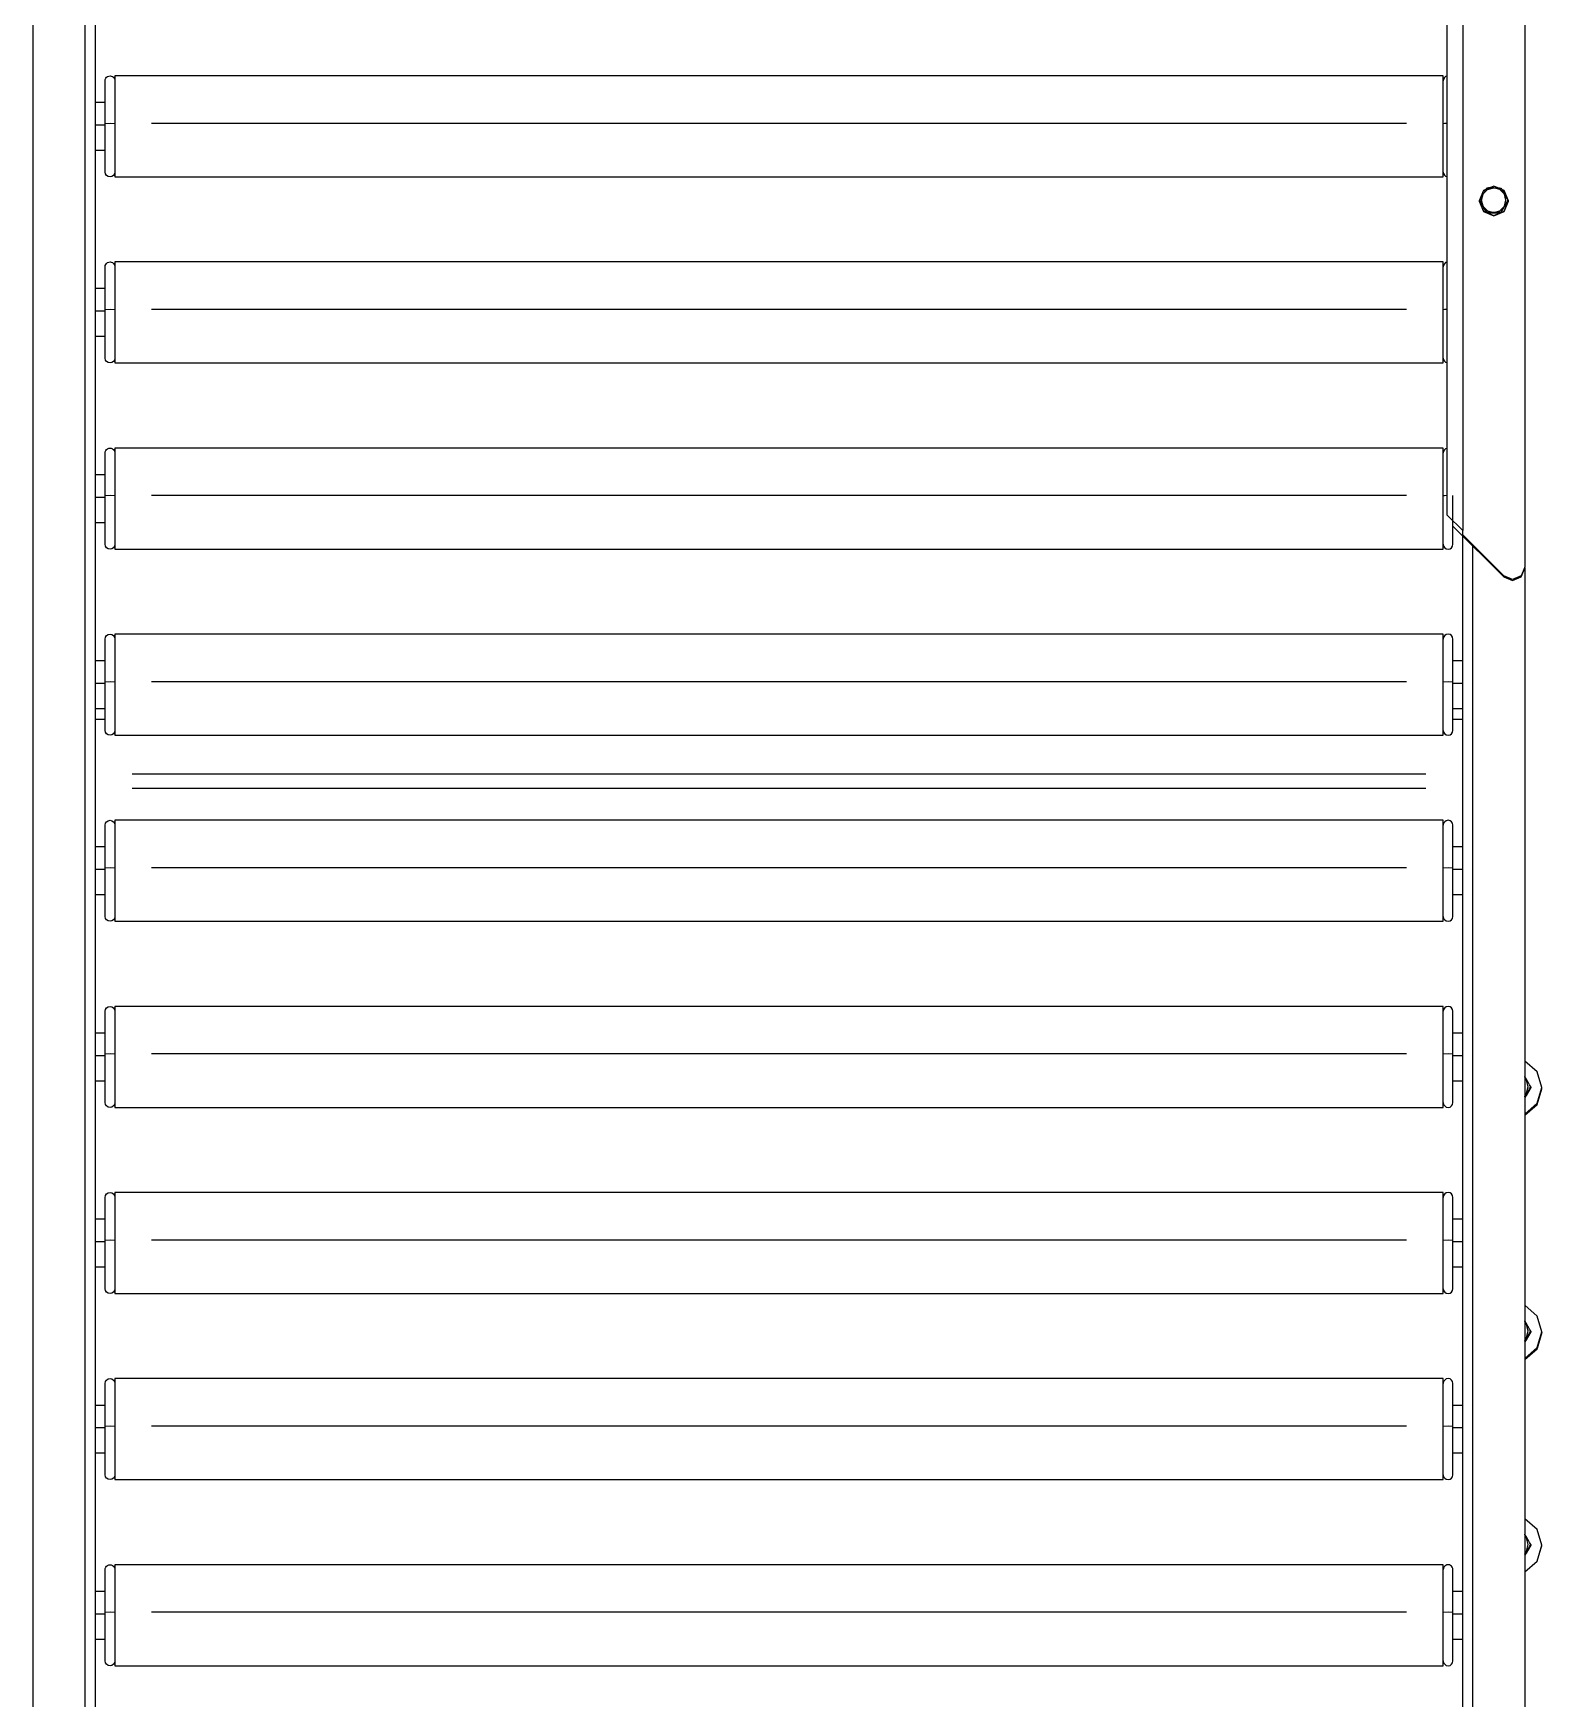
# Model space of a CAD drawing. Header units: millimetres. Extents: x -187347 to 135007, y -6415 to 292048.
# Drawn here: x -50511 to -49895, y 30959 to 31639 of the extents above; entities that cross this region are included whole.
import ezdxf

# ---------------------------------------------------------------- set-up
doc = ezdxf.new("R2010")
doc.units = ezdxf.units.MM
doc.header["$LTSCALE"] = 100
doc.layers.add('Layout CAT2', color=6, linetype='Continuous')

msp = doc.modelspace()

# ---------------------------------------------------------------- linework, layer by layer
at = {"layer": 'Layout CAT2', "elevation": -3.45}
for points in [[(-50490.1, 31531.06), (-50490.1, 33017.16)], [(-49927.12, 32904.49), (-49910.26, 32921.31), (-49906.72, 32922.78), (-49903.19, 32921.31), (-49901.72, 32917.79), (-49901.72, 31421.08), (-49903.19, 31417.56), (-49906.72, 31416.1), (-49910.26, 31417.56), (-49927.12, 31434.39), (-49927.12, 31436.04), (-49933.47, 31442.38), (-49933.47, 32899.8), (-49927.12, 32906.14), (-49927.12, 31436.04)], [(-50485.93, 31531.02), (-50485.93, 31749.23)], [(-50511.33, 30499.47), (-50511.33, 31693.09)], [(-50416.83, 31580.58), (-49935.06, 31580.58), (-49935.06, 31582.29), (-49935.06, 31587.11), (-49935.06, 31594.27), (-49935.06, 31602.56), (-49935.06, 31612.31), (-49935.06, 31619.31), (-49935.06, 31621.86), (-50416.83, 31621.86)], [(-50481.96, 31610.95), (-50485.93, 31610.95)], [(-50485.93, 31597.12), (-50485.93, 31599.43), (-50485.93, 31601.85), (-50485.93, 31604.24), (-50485.93, 31606.43)], [(-50485.93, 31601.85), (-50481.96, 31601.85)], [(-50481.96, 31602.44), (-50479.98, 31602.56), (-50477.99, 31602.44)], [(-50462.99, 31602.56), (-49950.07, 31602.56)], [(-50416.83, 31602.56), (-49950.07, 31602.56)], [(-49935.06, 31602.44), (-49934.62, 31602.52), (-49933.47, 31602.56)], [(-50485.93, 31591.5), (-50481.96, 31591.5)], [(-49918.79, 31573.5), (-49918.97, 31573.19), (-49919.14, 31572.88), (-49919.32, 31572.57), (-49919.5, 31572.26), (-49919.67, 31571.96), (-49919.85, 31571.65), (-49919.94, 31571.5), (-49920.03, 31571.34), (-49920.11, 31571.19), (-49920.2, 31571.03), (-49920.03, 31570.74), (-49919.85, 31570.45), (-49919.68, 31570.16), (-49919.5, 31569.85), (-49919.41, 31569.7), (-49919.33, 31569.55), (-49919.28, 31569.47), (-49919.24, 31569.4), (-49919.19, 31569.32), (-49919.15, 31569.25), (-49918.97, 31568.94), (-49918.79, 31568.63), (-49918.72, 31568.51), (-49916.93, 31566.74), (-49914.5, 31566.07)], [(-49910.06, 31568.63), (-49909.42, 31571.06), (-49910.06, 31573.5), (-49910.13, 31573.62), (-49911.93, 31575.38), (-49914.36, 31576.05), (-49914.5, 31576.05), (-49914.85, 31576.05), (-49915.21, 31576.05), (-49915.56, 31576.05), (-49915.91, 31576.05), (-49916.09, 31576.04), (-49916.27, 31576.04), (-49916.36, 31576.04), (-49916.45, 31576.04), (-49916.53, 31576.04), (-49916.62, 31576.04), (-49916.97, 31576.03), (-49917.31, 31576.02), (-49917.48, 31575.73), (-49917.66, 31575.44), (-49917.83, 31575.14), (-49918.01, 31574.84), (-49918.1, 31574.69), (-49918.19, 31574.54), (-49918.23, 31574.46), (-49918.27, 31574.38), (-49918.32, 31574.31), (-49918.36, 31574.23), (-49918.54, 31573.92), (-49918.72, 31573.62)], [(-49920.42, 31570.8), (-49920.42, 31570.7), (-49918.67, 31566.46), (-49914.42, 31564.71), (-49910.19, 31566.46), (-49908.43, 31570.7), (-49908.43, 31570.8)], [(-49914.36, 31566.07), (-49914.5, 31566.07), (-49914.85, 31566.07), (-49915.21, 31566.07), (-49915.39, 31566.07), (-49915.56, 31566.07), (-49915.65, 31566.07), (-49915.74, 31566.07), (-49915.83, 31566.07), (-49915.92, 31566.07), (-49916.27, 31566.06), (-49916.62, 31566.06), (-49916.97, 31566.05), (-49917.31, 31566.04), (-49917.31, 31565.85), (-49911.54, 31565.85)], [(-49911.54, 31566.04), (-49911.88, 31566.05), (-49912.23, 31566.06), (-49912.32, 31566.06), (-49912.41, 31566.06), (-49912.5, 31566.06), (-49912.58, 31566.06), (-49912.76, 31566.07), (-49912.94, 31566.07), (-49913.29, 31566.07), (-49913.65, 31566.07), (-49914, 31566.07), (-49914.36, 31566.07), (-49911.93, 31566.74), (-49910.13, 31568.51)], [(-50477.99, 31531.06), (-50477.99, 31528.81), (-50477.99, 31526.53), (-50477.99, 31518.22), (-50477.99, 31511.07), (-50477.99, 31506.25), (-50477.99, 31504.54), (-49935.06, 31504.54), (-49935.06, 31506.25), (-49935.06, 31511.07), (-49935.06, 31518.22), (-49935.06, 31526.53), (-49935.06, 31536.27), (-49935.06, 31543.27), (-49935.06, 31545.82), (-50416.83, 31545.82)], [(-50481.96, 31534.91), (-50485.93, 31534.91)], [(-50490.1, 30499.47), (-50490.1, 31531.06)], [(-50485.93, 31530.39), (-50485.93, 31531.06)], [(-50485.93, 31521.08), (-50485.93, 31523.39), (-50485.93, 31525.81), (-50485.93, 31528.2), (-50485.93, 31530.39)], [(-50485.93, 31521.09), (-50485.93, 31523.39), (-50485.93, 31525.82), (-50485.93, 31528.2), (-50485.93, 31530.39)], [(-50485.93, 31525.82), (-50481.96, 31525.82)], [(-50485.93, 31525.81), (-50481.96, 31525.81)], [(-50481.96, 31526.39), (-50479.98, 31526.53), (-50477.99, 31526.39)], [(-50481.96, 31526.4), (-50479.98, 31526.53), (-50477.99, 31526.4)], [(-50462.99, 31526.53), (-49950.07, 31526.53)], [(-50462.99, 31526.53), (-49950.07, 31526.53)], [(-49935.06, 31526.39), (-49934.62, 31526.48), (-49933.47, 31526.52)], [(-50485.93, 31454.39), (-50485.93, 31521.11)], [(-50485.93, 31515.46), (-50481.96, 31515.46)], [(-50485.93, 31515.46), (-50481.96, 31515.46)], [(-50481.96, 31458.87), (-50485.93, 31458.87)], [(-50485.93, 31445.04), (-50485.93, 31447.35), (-50485.93, 31449.77), (-50485.93, 31452.16), (-50485.93, 31454.35)], [(-50485.93, 31449.77), (-50481.96, 31449.77)], [(-50481.96, 31450.36), (-50479.98, 31450.48), (-50477.99, 31450.36)], [(-50462.99, 31450.48), (-49950.07, 31450.48)], [(-49935.06, 31450.36), (-49934.62, 31450.44), (-49933.47, 31450.48)], [(-50485.93, 31378.35), (-50485.93, 31445.06)], [(-50485.93, 31439.42), (-50481.96, 31439.42)], [(-49931.09, 31437.93), (-49910.26, 31417.15), (-49906.72, 31415.68), (-49903.19, 31417.15), (-49901.72, 31420.67), (-49901.72, 31421.08)], [(-49927.12, 31378.35), (-49927.12, 31434.01)], [(-49922.96, 30499.47), (-49922.96, 31429.84)], [(-49901.72, 31420.71), (-49901.72, 30499.47), (-49922.96, 30499.47), (-49925.91, 30499.39), (-49927.12, 30499.2), (-49927.12, 30532.6)], [(-49910.26, 31417.15), (-49910.26, 31417.56)], [(-50481.96, 31382.82), (-50485.93, 31382.82)], [(-49927.12, 31382.82), (-49931.09, 31382.82)], [(-50485.93, 31369), (-50485.93, 31371.31), (-50485.93, 31373.73), (-50485.93, 31376.12), (-50485.93, 31378.31)], [(-49927.12, 31369), (-49927.12, 31371.31), (-49927.12, 31373.73), (-49927.12, 31376.12), (-49927.12, 31378.31)], [(-50485.93, 31373.73), (-50481.96, 31373.73)], [(-50485.93, 31302.3), (-50485.93, 31369.02)], [(-50481.96, 31374.31), (-50479.98, 31374.45), (-50477.99, 31374.31)], [(-50462.99, 31374.45), (-49950.07, 31374.45)], [(-49935.06, 31374.31), (-49933.08, 31374.45), (-49931.09, 31374.31)], [(-49931.09, 31373.73), (-49927.12, 31373.73)], [(-49927.12, 31302.3), (-49927.12, 31369.02)], [(-50485.93, 31363.38), (-50481.96, 31363.38)], [(-49931.09, 31363.38), (-49927.12, 31363.38)], [(-50485.93, 31359.08), (-50481.96, 31359.08)], [(-49931.1, 31359.08), (-49927.12, 31359.08)], [(-50470.94, 31336.71), (-49942.13, 31336.71)], [(-50470.94, 31330.82), (-49942.13, 31330.82)], [(-50481.96, 31306.79), (-50485.93, 31306.79)], [(-49927.12, 31306.79), (-49931.09, 31306.79)], [(-50485.93, 31292.96), (-50485.93, 31295.27), (-50485.93, 31297.7), (-50485.93, 31300.08), (-50485.93, 31302.27)], [(-49927.12, 31292.96), (-49927.12, 31295.27), (-49927.12, 31297.7), (-49927.12, 31300.08), (-49927.12, 31302.27)], [(-50485.93, 31297.7), (-50481.96, 31297.7)], [(-50481.96, 31298.28), (-50479.98, 31298.4), (-50477.99, 31298.28)], [(-50462.99, 31298.4), (-49950.07, 31298.4)], [(-49935.06, 31298.28), (-49933.08, 31298.4), (-49931.09, 31298.28)], [(-49931.09, 31297.7), (-49927.12, 31297.7)], [(-50485.93, 31226.26), (-50485.93, 31292.98)], [(-50485.93, 31287.34), (-50481.96, 31287.34)], [(-49931.09, 31287.34), (-49927.12, 31287.34)], [(-49927.12, 31226.26), (-49927.12, 31292.98)], [(-50481.96, 31230.74), (-50485.93, 31230.74)], [(-50485.93, 31216.92), (-50485.93, 31219.23), (-50485.93, 31221.65), (-50485.93, 31224.04), (-50485.93, 31226.23)], [(-49927.12, 31230.74), (-49931.09, 31230.74)], [(-49927.12, 31216.92), (-49927.12, 31219.23), (-49927.12, 31221.65), (-49927.12, 31224.04), (-49927.12, 31226.23)], [(-50485.93, 31221.65), (-50481.96, 31221.65)], [(-50481.96, 31222.23), (-50479.98, 31222.37), (-50477.99, 31222.23)], [(-50462.99, 31222.37), (-49950.07, 31222.37)], [(-49935.06, 31222.23), (-49933.08, 31222.37), (-49931.09, 31222.23)], [(-49931.09, 31221.65), (-49927.12, 31221.65)], [(-49901.72, 31197.65), (-49896.7, 31202.07), (-49894.82, 31208.49), (-49896.7, 31214.91), (-49901.72, 31219.32)], [(-50485.93, 31150.22), (-50485.93, 31216.94)], [(-49927.12, 31150.22), (-49927.12, 31216.94)], [(-49899.32, 31208.81), (-49899.78, 31209.62), (-49900.25, 31210.44), (-49900.49, 31210.85), (-49900.72, 31211.26), (-49900.96, 31211.67), (-49901.19, 31212.09), (-49901.26, 31212.19), (-49901.32, 31212.3), (-49901.37, 31212.4), (-49901.44, 31212.5), (-49901.55, 31212.7), (-49901.68, 31212.91), (-49901.72, 31213)], [(-49901.72, 31204.83), (-49901.45, 31205.2), (-49901.19, 31205.6), (-49900.33, 31208.85), (-49901.19, 31212.09), (-49901.45, 31212.49), (-49901.72, 31212.87)], [(-50485.93, 31211.3), (-50481.96, 31211.3)], [(-49931.09, 31211.3), (-49927.12, 31211.3)], [(-49901.72, 31204.68), (-49901.67, 31204.78), (-49901.44, 31205.19), (-49901.19, 31205.6), (-49901.14, 31205.7), (-49901.08, 31205.81), (-49901.01, 31205.91), (-49900.96, 31206.02), (-49900.84, 31206.22), (-49900.72, 31206.42), (-49900.48, 31206.83), (-49900.25, 31207.23), (-49899.78, 31208.03), (-49899.32, 31208.81), (-49899.32, 31208.51), (-49901.19, 31205.27), (-49901.72, 31204.35)], [(-49901.72, 31197.52), (-49896.7, 31201.94), (-49894.82, 31208.36)], [(-49901.72, 31197.18), (-49896.7, 31201.6), (-49894.82, 31208.02), (-49894.82, 31208.15)], [(-49901.72, 31197.31), (-49896.7, 31201.73), (-49894.82, 31208.15)], [(-49901.41, 31204.89), (-49901.19, 31205.24), (-49901, 31205.61)], [(-49894.82, 31208.35), (-49894.82, 31208.49)], [(-50481.96, 31154.71), (-50485.93, 31154.71)], [(-49927.12, 31154.71), (-49931.09, 31154.71)], [(-50485.93, 31140.88), (-50485.93, 31143.19), (-50485.93, 31145.62), (-50485.93, 31148), (-50485.93, 31150.19)], [(-50485.93, 31145.62), (-50481.96, 31145.62)], [(-50481.96, 31146.2), (-50479.98, 31146.32), (-50477.99, 31146.2)], [(-50462.99, 31146.32), (-49950.07, 31146.32)], [(-49935.06, 31146.2), (-49933.08, 31146.32), (-49931.09, 31146.2)], [(-49931.09, 31145.62), (-49927.12, 31145.62)], [(-49927.12, 31140.88), (-49927.12, 31143.19), (-49927.12, 31145.62), (-49927.12, 31148), (-49927.12, 31150.19)], [(-50485.93, 31074.18), (-50485.93, 31140.9)], [(-49927.12, 31074.18), (-49927.12, 31140.9)], [(-50485.93, 31135.26), (-50481.96, 31135.26)], [(-49931.09, 31135.26), (-49927.12, 31135.26)], [(-49901.72, 31097.86), (-49896.7, 31102.28), (-49894.82, 31108.7), (-49896.7, 31115.12), (-49901.72, 31119.54)], [(-49899.32, 31109.02), (-49899.78, 31109.83), (-49900.25, 31110.65), (-49900.49, 31111.06), (-49900.72, 31111.47), (-49900.96, 31111.89), (-49901.19, 31112.3), (-49901.26, 31112.4), (-49901.32, 31112.51), (-49901.37, 31112.61), (-49901.44, 31112.71), (-49901.55, 31112.92), (-49901.68, 31113.12), (-49901.72, 31113.21)], [(-49901.72, 31105.03), (-49901.45, 31105.41), (-49901.19, 31105.81), (-49900.33, 31109.06), (-49901.19, 31112.3), (-49901.45, 31112.7), (-49901.72, 31113.08)], [(-49901.72, 31104.9), (-49901.67, 31104.99), (-49901.44, 31105.4), (-49901.19, 31105.81), (-49901.14, 31105.92), (-49901.08, 31106.02), (-49901.01, 31106.12), (-49900.96, 31106.22), (-49900.84, 31106.43), (-49900.72, 31106.64), (-49900.48, 31107.04), (-49900.25, 31107.44), (-49899.78, 31108.23), (-49899.32, 31109.02), (-49899.32, 31108.72), (-49901.19, 31105.48), (-49901.72, 31104.57)], [(-49901.72, 31097.73), (-49896.7, 31102.15), (-49894.82, 31108.57), (-49894.82, 31108.7)], [(-49894.82, 31108.23), (-49894.82, 31108.36), (-49896.7, 31101.94), (-49901.72, 31097.52)], [(-49901.72, 31097.39), (-49896.7, 31101.81), (-49894.82, 31108.23)], [(-49901.41, 31105.11), (-49901.19, 31105.46), (-49901, 31105.82)], [(-50481.96, 31078.66), (-50485.93, 31078.66)], [(-49927.12, 31078.66), (-49931.09, 31078.66)], [(-50485.93, 31064.84), (-50485.93, 31067.16), (-50485.93, 31069.57), (-50485.93, 31071.96), (-50485.93, 31074.15)], [(-50485.93, 31069.57), (-50481.96, 31069.57)], [(-50481.96, 31070.16), (-50479.98, 31070.29), (-50477.99, 31070.16)], [(-50462.99, 31070.29), (-49950.07, 31070.29)], [(-49935.06, 31070.16), (-49933.08, 31070.29), (-49931.09, 31070.16)], [(-49931.09, 31069.57), (-49927.12, 31069.57)], [(-49927.12, 31064.84), (-49927.12, 31067.16), (-49927.12, 31069.57), (-49927.12, 31071.96), (-49927.12, 31074.15)], [(-50485.93, 30998.13), (-50485.93, 31064.85)], [(-49927.12, 30998.13), (-49927.12, 31064.85)], [(-50485.93, 31059.22), (-50481.96, 31059.22)], [(-49931.09, 31059.22), (-49927.12, 31059.22)], [(-49901.72, 31010.64), (-49896.7, 31015.06), (-49894.82, 31021.49), (-49896.7, 31027.91), (-49901.72, 31032.32)], [(-49899.32, 31021.8), (-49899.78, 31022.62), (-49900.25, 31023.44), (-49900.49, 31023.85), (-49900.72, 31024.26), (-49900.96, 31024.67), (-49901.19, 31025.09), (-49901.26, 31025.19), (-49901.32, 31025.29), (-49901.37, 31025.4), (-49901.44, 31025.5), (-49901.55, 31025.7), (-49901.68, 31025.91), (-49901.72, 31026)], [(-49901.72, 31017.82), (-49901.45, 31018.2), (-49901.19, 31018.6), (-49900.33, 31021.84), (-49901.19, 31025.09), (-49901.45, 31025.49), (-49901.72, 31025.86)], [(-49901.72, 31017.68), (-49901.67, 31017.77), (-49901.44, 31018.19), (-49901.19, 31018.6), (-49901.14, 31018.7), (-49901.08, 31018.8), (-49901.01, 31018.91), (-49900.96, 31019.01), (-49900.84, 31019.22), (-49900.72, 31019.42), (-49900.48, 31019.83), (-49900.25, 31020.23), (-49899.78, 31021.02), (-49899.32, 31021.8), (-49899.32, 31021.51), (-49901.19, 31018.27), (-49901.72, 31017.35)], [(-49901.72, 31010.52), (-49896.7, 31014.94), (-49894.82, 31021.36), (-49894.82, 31021.49)], [(-49894.82, 31021.02), (-49894.82, 31021.15)], [(-49901.41, 31017.89), (-49901.19, 31018.24), (-49901, 31018.6)], [(-50481.96, 31002.63), (-50485.93, 31002.63)], [(-49927.12, 31002.63), (-49931.09, 31002.63)], [(-50485.93, 30988.81), (-50485.93, 30991.11), (-50485.93, 30993.54), (-50485.93, 30995.92), (-50485.93, 30998.11)], [(-50481.96, 30994.12), (-50479.98, 30994.25), (-50477.99, 30994.12)], [(-50462.99, 30994.25), (-49950.07, 30994.25)], [(-49935.06, 30994.12), (-49933.08, 30994.25), (-49931.09, 30994.12)], [(-49927.12, 30988.81), (-49927.12, 30991.11), (-49927.12, 30993.54), (-49927.12, 30995.92), (-49927.12, 30998.11)], [(-50485.93, 30993.54), (-50481.96, 30993.54)], [(-50485.93, 30922.09), (-50485.93, 30988.81)], [(-49931.09, 30993.54), (-49927.12, 30993.54)], [(-49927.12, 30922.09), (-49927.12, 30988.81)], [(-50485.93, 30983.18), (-50481.96, 30983.18)], [(-49931.09, 30983.18), (-49927.12, 30983.18)]]:
    msp.add_lwpolyline(points, dxfattribs=at)
for points in [[(-50477.99, 31582.57, -0.999635), (-50481.96, 31582.57), (-50481.96, 31584.11), (-50481.96, 31588.47), (-50481.96, 31594.93), (-50481.96, 31602.44), (-50481.96, 31611.24), (-50481.96, 31617.58), (-50481.96, 31619.87, -1.001344), (-50477.99, 31619.87)], [(-49920.2, 31571.03), (-49920.2, 31570.84), (-49917.31, 31565.85, 0.001546), (-49918.79, 31568.63), (-49919.42, 31571.06), (-49918.79, 31573.5), (-49918.72, 31573.62), (-49916.93, 31575.38), (-49914.36, 31576.05), (-49914, 31576.05), (-49913.65, 31576.05), (-49913.47, 31576.05), (-49913.29, 31576.05), (-49913.2, 31576.05), (-49913.11, 31576.05), (-49913.02, 31576.05), (-49912.93, 31576.04), (-49912.58, 31576.04), (-49912.23, 31576.04), (-49911.88, 31576.03), (-49911.54, 31576.02, -0.002305), (-49910.06, 31573.5), (-49909.88, 31573.19), (-49909.7, 31572.88), (-49909.66, 31572.8), (-49909.61, 31572.72), (-49909.57, 31572.64), (-49909.52, 31572.56), (-49909.43, 31572.41), (-49909.35, 31572.25), (-49909.17, 31571.95), (-49908.99, 31571.64), (-49908.83, 31571.34), (-49908.65, 31571.03)], [(-50477.99, 31506.53, -0.999635), (-50481.96, 31506.53), (-50481.96, 31508.07), (-50481.96, 31512.43), (-50481.96, 31518.9), (-50481.96, 31526.4), (-50481.96, 31535.2), (-50481.96, 31541.54), (-50481.96, 31543.84, -1.001344), (-50477.99, 31543.84)], [(-50477.99, 31506.53, -0.999635), (-50481.96, 31506.53), (-50481.96, 31508.07), (-50481.96, 31512.43), (-50481.96, 31518.89), (-50481.96, 31526.39), (-50481.96, 31528.75), (-50481.96, 31531.06)], [(-50477.99, 31430.49, -0.999635), (-50481.96, 31430.49), (-50481.96, 31432.03), (-50481.96, 31436.39), (-50481.96, 31442.85), (-50481.96, 31450.36), (-50481.96, 31459.16), (-50481.96, 31465.5), (-50481.96, 31467.79, -1.001344), (-50477.99, 31467.79)], [(-49935.06, 31430.49, 0.999635), (-49931.09, 31430.49), (-49931.09, 31432.03), (-49931.09, 31436.39), (-49931.09, 31442.85), (-49931.09, 31450.36)], [(-50477.99, 31354.45, -0.999635), (-50481.96, 31354.45), (-50481.96, 31355.99), (-50481.96, 31360.35), (-50481.96, 31366.82), (-50481.96, 31374.31), (-50481.96, 31383.12), (-50481.96, 31389.45), (-50481.96, 31391.76, -0.999635), (-50477.99, 31391.76)], [(-49935.06, 31354.45, 0.999635), (-49931.09, 31354.45), (-49931.09, 31355.99), (-49931.09, 31360.35), (-49931.09, 31366.82), (-49931.09, 31374.31), (-49931.09, 31383.12), (-49931.09, 31389.45), (-49931.09, 31391.76, 0.999635), (-49935.06, 31391.76)], [(-50477.99, 31278.41, -0.999635), (-50481.96, 31278.41), (-50481.96, 31279.95), (-50481.96, 31284.31), (-50481.96, 31290.77), (-50481.96, 31298.28), (-50481.96, 31307.08), (-50481.96, 31313.42), (-50481.96, 31315.71, -0.999635), (-50477.99, 31315.71)], [(-49935.06, 31278.41, 0.999635), (-49931.09, 31278.41), (-49931.09, 31279.95), (-49931.09, 31284.31), (-49931.09, 31290.77), (-49931.09, 31298.28), (-49931.09, 31307.08), (-49931.09, 31313.42), (-49931.09, 31315.71, 0.999635), (-49935.06, 31315.71)], [(-50477.99, 31202.37, -0.999635), (-50481.96, 31202.37), (-50481.96, 31203.91), (-50481.96, 31208.27), (-50481.96, 31214.74), (-50481.96, 31222.23), (-50481.96, 31231.04), (-50481.96, 31237.37), (-50481.96, 31239.68, -0.999635), (-50477.99, 31239.68)], [(-49935.06, 31202.37, 0.999635), (-49931.09, 31202.37), (-49931.09, 31203.91), (-49931.09, 31208.27), (-49931.09, 31214.74), (-49931.09, 31222.23), (-49931.09, 31231.04), (-49931.09, 31237.37), (-49931.09, 31239.68, 0.999635), (-49935.06, 31239.68)], [(-50477.99, 31126.33, -0.999635), (-50481.96, 31126.33), (-50481.96, 31127.87), (-50481.96, 31132.23), (-50481.96, 31138.69), (-50481.96, 31146.2), (-50481.96, 31155), (-50481.96, 31161.34), (-50481.96, 31163.63, -0.999635), (-50477.99, 31163.63)], [(-49935.06, 31126.33, 0.999635), (-49931.09, 31126.33), (-49931.09, 31127.87), (-49931.09, 31132.23), (-49931.09, 31138.69), (-49931.09, 31146.2), (-49931.09, 31155), (-49931.09, 31161.34), (-49931.09, 31163.63, 0.999635), (-49935.06, 31163.63)], [(-50477.99, 31050.29, -0.999635), (-50481.96, 31050.29), (-50481.96, 31051.83), (-50481.96, 31056.19), (-50481.96, 31062.66), (-50481.96, 31070.16), (-50481.96, 31078.96), (-50481.96, 31085.3), (-50481.96, 31087.6, -0.999635), (-50477.99, 31087.6)], [(-49935.06, 31050.29, 0.999635), (-49931.09, 31050.29), (-49931.09, 31051.83), (-49931.09, 31056.19), (-49931.09, 31062.66), (-49931.09, 31070.16), (-49931.09, 31078.96), (-49931.09, 31085.3), (-49931.09, 31087.6, 0.999635), (-49935.06, 31087.6)], [(-50477.99, 30974.25, -0.999635), (-50481.96, 30974.25), (-50481.96, 30975.79), (-50481.96, 30980.15), (-50481.96, 30986.61), (-50481.96, 30994.12), (-50481.96, 31002.92), (-50481.96, 31009.26), (-50481.96, 31011.55, -1.001344), (-50477.99, 31011.55)], [(-49935.06, 30974.25, 0.999635), (-49931.09, 30974.25), (-49931.09, 30975.79), (-49931.09, 30980.15), (-49931.09, 30986.61), (-49931.09, 30994.12), (-49931.09, 31002.92), (-49931.09, 31009.26), (-49931.09, 31011.55, 1.001344), (-49935.06, 31011.55)]]:
    msp.add_lwpolyline(points, format="xyb", dxfattribs=at)
for points in [[(-50477.99, 31621.86), (-50477.99, 31619.31), (-50477.99, 31612.31), (-50477.99, 31602.56), (-50477.99, 31594.27), (-50477.99, 31587.11), (-50477.99, 31582.29), (-50477.99, 31580.58), (-49935.06, 31580.58), (-49935.06, 31582.29), (-49935.06, 31587.11), (-49935.06, 31594.27), (-49935.06, 31602.56), (-49935.06, 31612.31), (-49935.06, 31619.31), (-49935.06, 31621.86)], [(-49914.42, 31564.82), (-49910.19, 31566.57), (-49908.43, 31570.8), (-49910.19, 31575.04), (-49914.42, 31576.79), (-49918.67, 31575.04), (-49920.42, 31570.8), (-49918.67, 31566.57)], [(-49910.06, 31568.63), (-49910.13, 31568.51), (-49910.31, 31568.2), (-49910.49, 31567.89), (-49910.53, 31567.81), (-49910.58, 31567.73), (-49910.62, 31567.65), (-49910.67, 31567.57), (-49910.76, 31567.42), (-49910.85, 31567.27), (-49911.02, 31566.95), (-49911.2, 31566.65), (-49911.37, 31566.35), (-49911.54, 31566.04), (-49911.54, 31565.85), (-49908.65, 31570.84), (-49908.65, 31571.03), (-49908.74, 31570.89), (-49908.83, 31570.74), (-49908.92, 31570.59), (-49909, 31570.44), (-49909.17, 31570.15), (-49909.35, 31569.84), (-49909.53, 31569.54), (-49909.7, 31569.24), (-49909.88, 31568.93)], [(-50477.99, 31545.82), (-50477.99, 31543.27), (-50477.99, 31536.27), (-50477.99, 31526.53), (-50477.99, 31518.23), (-50477.99, 31511.07), (-50477.99, 31506.25), (-50477.99, 31504.54), (-49935.06, 31504.54), (-49935.06, 31506.25), (-49935.06, 31511.07), (-49935.06, 31518.23), (-49935.06, 31526.53), (-49935.06, 31536.27), (-49935.06, 31543.27), (-49935.06, 31545.82)], [(-50477.99, 31469.78), (-50477.99, 31467.23), (-50477.99, 31460.23), (-50477.99, 31450.48), (-50477.99, 31442.19), (-50477.99, 31435.03), (-50477.99, 31430.21), (-50477.99, 31428.5), (-49935.06, 31428.5), (-49935.06, 31430.21), (-49935.06, 31435.03), (-49935.06, 31442.19), (-49935.06, 31450.48), (-49935.06, 31460.23), (-49935.06, 31467.23), (-49935.06, 31469.78)], [(-50477.99, 31393.74), (-50477.99, 31391.19), (-50477.99, 31384.19), (-50477.99, 31374.45), (-50477.99, 31366.14), (-50477.99, 31358.99), (-50477.99, 31354.17), (-50477.99, 31352.46), (-49935.06, 31352.46), (-49935.06, 31354.17), (-49935.06, 31358.99), (-49935.06, 31366.14), (-49935.06, 31374.45), (-49935.06, 31384.19), (-49935.06, 31391.19), (-49935.06, 31393.74)], [(-50477.99, 31317.7), (-50477.99, 31315.15), (-50477.99, 31308.15), (-50477.99, 31298.4), (-50477.99, 31290.11), (-50477.99, 31282.95), (-50477.99, 31278.13), (-50477.99, 31276.42), (-49935.06, 31276.42), (-49935.06, 31278.13), (-49935.06, 31282.95), (-49935.06, 31290.11), (-49935.06, 31298.4), (-49935.06, 31308.15), (-49935.06, 31315.15), (-49935.06, 31317.7)], [(-50477.99, 31241.66), (-50477.99, 31239.12), (-50477.99, 31232.11), (-50477.99, 31222.37), (-50477.99, 31214.06), (-50477.99, 31206.91), (-50477.99, 31202.09), (-50477.99, 31200.39), (-49935.06, 31200.39), (-49935.06, 31202.09), (-49935.06, 31206.91), (-49935.06, 31214.06), (-49935.06, 31222.37), (-49935.06, 31232.11), (-49935.06, 31239.12), (-49935.06, 31241.66)], [(-50477.99, 31165.62), (-50477.99, 31163.07), (-50477.99, 31156.07), (-50477.99, 31146.32), (-50477.99, 31138.03), (-50477.99, 31130.87), (-50477.99, 31126.05), (-50477.99, 31124.34), (-49935.06, 31124.34), (-49935.06, 31126.05), (-49935.06, 31130.87), (-49935.06, 31138.03), (-49935.06, 31146.32), (-49935.06, 31156.07), (-49935.06, 31163.07), (-49935.06, 31165.62)], [(-50477.99, 31089.58), (-50477.99, 31087.04), (-50477.99, 31080.03), (-50477.99, 31070.29), (-50477.99, 31061.99), (-50477.99, 31054.83), (-50477.99, 31050.01), (-50477.99, 31048.31), (-49935.06, 31048.31), (-49935.06, 31050.01), (-49935.06, 31054.83), (-49935.06, 31061.99), (-49935.06, 31070.29), (-49935.06, 31080.03), (-49935.06, 31087.04), (-49935.06, 31089.58)], [(-50477.99, 31013.54), (-50477.99, 31010.99), (-50477.99, 31003.99), (-50477.99, 30994.25), (-50477.99, 30985.95), (-50477.99, 30978.79), (-50477.99, 30973.97), (-50477.99, 30972.26), (-49935.06, 30972.26), (-49935.06, 30973.97), (-49935.06, 30978.79), (-49935.06, 30985.95), (-49935.06, 30994.25), (-49935.06, 31003.99), (-49935.06, 31010.99), (-49935.06, 31013.54)]]:
    msp.add_lwpolyline(points, close=True, dxfattribs=at)
at = {"layer": 'Layout CAT2'}
for centre, radius, start, end in [((-49933.08, 31619.88, -3.45), 1.98, 101.51996, 180.105), ((-49933.08, 31582.57, -3.45), 1.98, 180.01379, 258.514), ((-49933.08, 31543.84, -3.45), 1.98, 101.38428, 180.08793), ((-49933.07, 31506.53, -3.45), 1.99, 179.99646, 258.37857), ((-49933.08, 31467.8, -3.45), 1.98, 101.51996, 180.105)]:
    msp.add_arc(centre, radius, start, end, dxfattribs=at)

doc.saveas('drawing.dxf')
